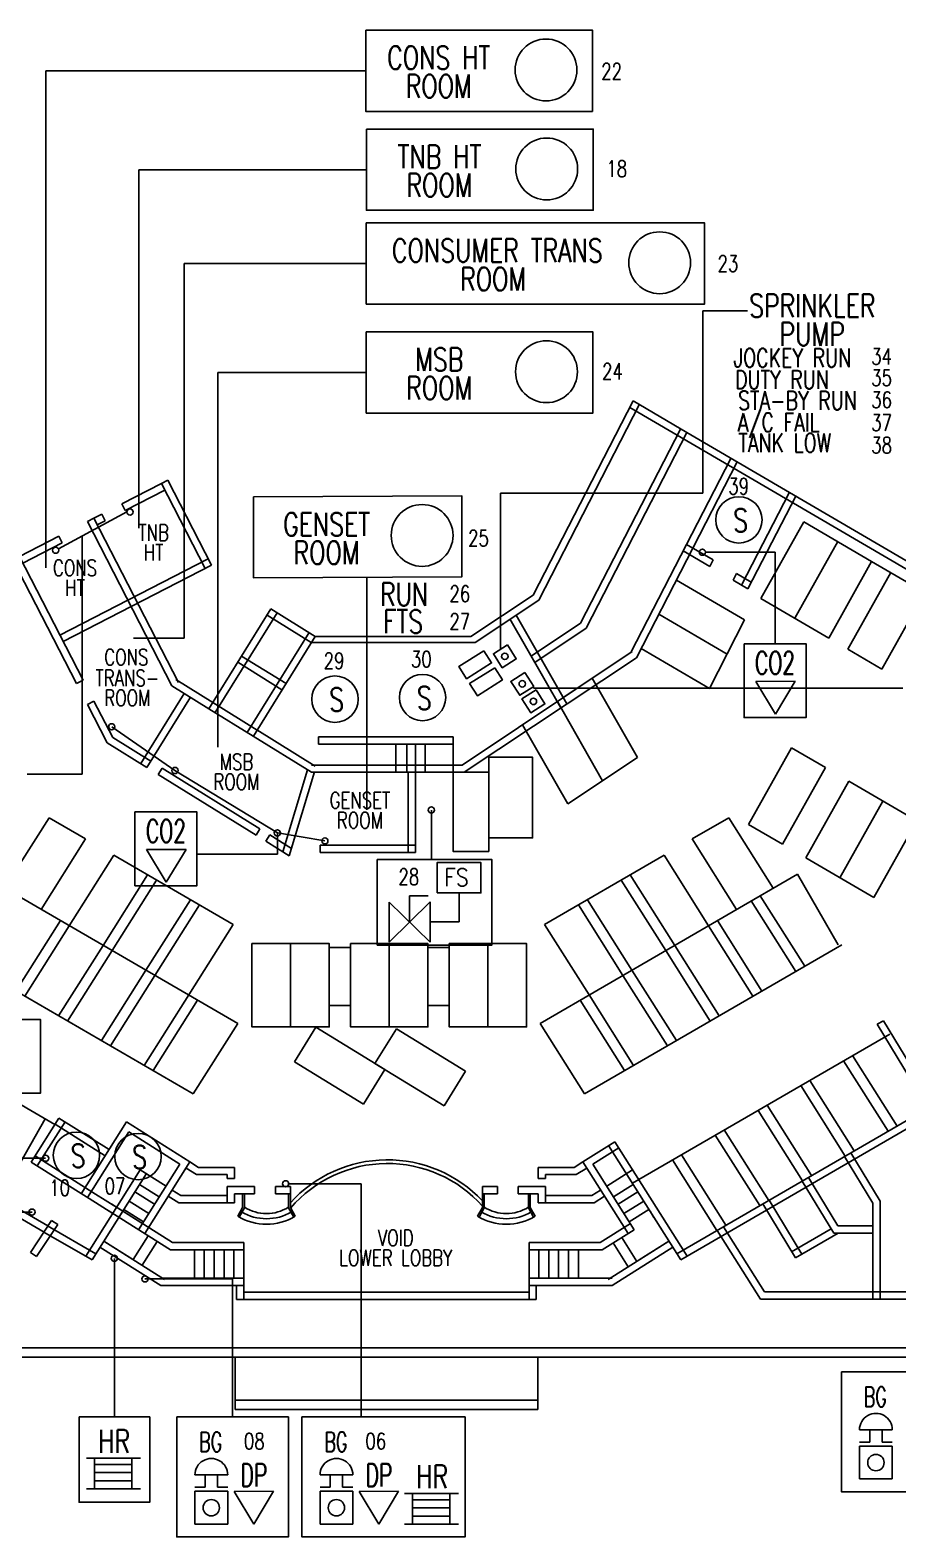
# Model space of a CAD drawing. Extents: x -2888 to 8486, y -2377 to 1555.
# Drawn here: x 6761.7 to 6845.8, y -5.1 to 141 of the extents above; entities that cross this region are included whole.
import ezdxf
from ezdxf.enums import TextEntityAlignment as Align

# ---------------------------------------------------------------- set-up
doc = ezdxf.new("R2010")
doc.units = 0
doc.layers.get('0').update_dxf_attribs({"linetype": 'CONTINUOUS'})
for name, color, linetype in [('FAPOINT', 1, 'CONTINUOUS'), ('FF_GRID_LINE', 8, 'CONTINUOUS'), ('MIMIC_SIZE', 7, 'CONTINUOUS'), ('TEXT', 8, 'CONTINUOUS')]:
    doc.layers.add(name, color=color, linetype=linetype)
doc.styles.add('BADAI', font='romans.shx', dxfattribs={"width": 0.65})
doc.styles.add('PLOT02__REVB$0$NARROW', font='SIMPLEX', dxfattribs={"width": 0.75})
doc.styles.add('ROMANS', font='ROMANS.SHX', dxfattribs={"width": 0.8})

msp = doc.modelspace()

# ---------------------------------------------------------------- linework, layer by layer
at = {"color": 1}
for p, q in [((6832.039, 77.848), (6835.857, 77.858)), ((6833.944, 74.672), (6832.039, 77.848)), ((6835.857, 77.858), (6833.944, 74.672)), ((6772.982, 61.535), (6776.8, 61.546)), ((6774.887, 58.359), (6772.982, 61.535)), ((6776.8, 61.546), (6774.887, 58.359)), ((6798.482, 57.058), (6800.281, 57.058)), ((6798.482, 54.496), (6798.482, 57.058)), ((6803.271, 54.505), (6803.271, 57.321)), ((6796.494, 52.541), (6800.481, 56.461)), ((6800.481, 52.541), (6796.494, 56.441)), ((6796.494, 56.441), (6796.494, 52.541)), ((6800.481, 56.461), (6800.481, 52.541)), ((6800.481, 54.505), (6803.271, 54.505)), ((6845.281, 5.239), (6842.099, 5.243)), ((6843.094, 5.242), (6843.092, 4.049)), ((6844.287, 5.24), (6844.285, 4.047)), ((6842.094, 0.471), (6842.098, 3.652)), ((6843.092, 4.049), (6842.098, 4.05)), ((6842.098, 3.652), (6845.279, 3.649)), ((6845.28, 4.046), (6844.285, 4.047)), ((6845.279, 3.649), (6845.276, 0.467)), ((6780.841, 0.86), (6777.659, 0.864)), ((6778.653, 0.863), (6778.652, -0.331)), ((6779.846, 0.861), (6779.845, -0.332)), ((6792.975, 0.86), (6789.794, 0.864)), ((6790.788, 0.863), (6790.787, -0.331)), ((6791.981, 0.861), (6791.98, -0.332)), ((6777.654, -3.909), (6777.658, -0.727)), ((6778.652, -0.331), (6777.658, -0.329)), ((6777.658, -0.727), (6780.839, -0.731)), ((6780.839, -0.333), (6779.845, -0.332)), ((6780.839, -0.731), (6780.836, -3.912)), ((6781.451, -0.732), (6785.269, -0.722)), ((6783.357, -3.909), (6781.451, -0.732)), ((6785.269, -0.722), (6783.357, -3.909)), ((6789.789, -3.909), (6789.792, -0.727)), ((6790.787, -0.331), (6789.792, -0.329)), ((6789.792, -0.727), (6792.974, -0.731)), ((6792.974, -0.333), (6791.98, -0.332)), ((6792.974, -0.731), (6792.97, -3.912)), ((6793.586, -0.732), (6797.404, -0.722)), ((6795.492, -3.909), (6793.586, -0.732)), ((6797.404, -0.722), (6795.492, -3.909))]:
    msp.add_line(p, q, dxfattribs=at)
for points in [[(6795.335, 60.554), (6806.45, 60.554), (6806.45, 52.27), (6795.335, 52.27)], [(6801.143, 57.321), (6801.143, 60.268), (6805.398, 60.268), (6805.398, 57.321)], [(6840.34, 10.872), (6856.16, 10.872), (6856.16, -0.769), (6840.34, -0.769)], [(6766.423, 6.492), (6773.281, 6.492), (6773.281, -1.792), (6766.423, -1.792)], [(6775.899, 6.492), (6786.726, 6.492), (6786.726, -5.148), (6775.899, -5.148)], [(6788.034, 6.492), (6803.855, 6.492), (6803.855, -5.148), (6788.034, -5.148)]]:
    msp.add_lwpolyline(points, close=True, dxfattribs=at)
at = {"color": 1, "linetype": 'BYBLOCK'}
for centre, radius in [((6811.703, 137.168), 3), ((6811.771, 127.566), 3), ((6822.724, 118.462), 3), ((6811.749, 107.892), 3), ((6830.409, 93.515), 2.25), ((6771.368, 94.283), 0.299), ((6799.69, 92.006), 3), ((6764.164, 90.576), 0.299), ((6826.864, 90.382), 0.299), ((6791.241, 76.123), 2.25), ((6799.735, 76.277), 2.25), ((6769.599, 73.446), 0.299), ((6775.726, 69.203), 0.299), ((6800.588, 65.364), 0.299), ((6785.654, 63.149), 0.299), ((6790.26, 62.372), 0.299), ((6766.172, 31.87), 2.25), ((6772.143, 31.749), 2.25), ((6763.188, 31.586), 0.299), ((6786.445, 29.108), 0.299), ((6761.869, 26.357), 0.299), ((6769.852, 21.874), 0.299), ((6772.811, 19.882), 0.299)]:
    msp.add_circle(centre, radius, dxfattribs=at)
at = {"color": 1}
for centre in [(6843.687, 2.06), (6779.247, -2.32), (6791.381, -2.32)]:
    msp.add_circle(centre, 0.795, dxfattribs=at)
for centre in [(6843.69, 5.241), (6779.25, 0.862), (6791.385, 0.862)]:
    msp.add_arc(centre, 1.591, 359.93967, 179.93967, dxfattribs=at)
at = {"layer": 'FAPOINT', "color": 1, "linetype": 'BYBLOCK'}
for p, q in [((6767.139, 2.485), (6772.397, 2.485)), ((6767.921, -0.485), (6767.921, 2.485)), ((6767.921, 1.876), (6771.546, 1.876)), ((6771.546, -0.485), (6771.546, 2.485)), ((6767.921, 1.11), (6771.546, 1.11)), ((6767.921, 0.281), (6771.546, 0.281)), ((6767.139, -0.485), (6772.397, -0.485)), ((6797.974, -0.943), (6803.232, -0.943)), ((6798.757, -3.913), (6798.757, -0.943)), ((6802.382, -3.913), (6802.382, -0.943)), ((6798.757, -1.552), (6802.382, -1.552)), ((6798.757, -2.318), (6802.382, -2.318)), ((6797.974, -3.913), (6803.232, -3.913)), ((6798.757, -3.147), (6802.382, -3.147))]:
    msp.add_line(p, q, dxfattribs=at)
at = {"layer": 'FF_GRID_LINE', "color": 1}
for p, q in [((6845.276, 0.467), (6842.094, 0.471)), ((6780.836, -3.912), (6777.654, -3.909)), ((6792.97, -3.912), (6789.789, -3.909))]:
    msp.add_line(p, q, dxfattribs=at)
at = {"layer": 'MIMIC_SIZE', "color": 1}
for p, q in [((6763.191, 137.091), (6763.191, 88.853)), ((6763.191, 137.091), (6794.227, 137.091)), ((6772.216, 127.49), (6772.216, 92.719)), ((6772.216, 127.49), (6794.295, 127.49)), ((6776.623, 82.037), (6776.623, 118.385)), ((6776.623, 118.385), (6794.274, 118.385)), ((6826.894, 96.098), (6826.894, 113.787)), ((6826.894, 113.787), (6831.247, 113.787)), ((6779.877, 71.468), (6779.877, 107.816)), ((6779.877, 107.816), (6794.274, 107.816)), ((6807.281, 80.954), (6807.281, 96.098)), ((6807.281, 96.098), (6826.894, 96.098)), ((6771.069, 94.283), (6764.427, 90.717)), ((6766.736, 91.957), (6766.736, 68.854)), ((6827.163, 90.382), (6833.91, 90.382)), ((6833.91, 81.496), (6833.91, 90.382)), ((6794.345, 65.378), (6794.345, 87.887)), ((6776.623, 82.037), (6771.711, 82.037)), ((6846.302, 77.18), (6810.501, 77.18)), ((6775.726, 69.203), (6769.599, 73.446)), ((6766.736, 68.854), (6761.399, 68.854)), ((6785.654, 63.149), (6775.726, 69.203)), ((6800.588, 65.364), (6800.588, 60.554)), ((6790.26, 62.372), (6785.654, 63.149)), ((6785.654, 63.149), (6785.654, 61.086)), ((6785.654, 61.086), (6777.858, 61.086)), ((6763.188, 31.586), (6759.67, 31.586)), ((6786.744, 29.108), (6793.774, 29.108)), ((6793.774, 29.108), (6793.774, 6.492)), ((6761.869, 26.357), (6755.22, 26.357)), ((6769.852, 21.874), (6769.852, 6.492)), ((6772.811, 19.882), (6781.313, 19.882)), ((6781.313, 19.939), (6781.313, 6.492))]:
    msp.add_line(p, q, dxfattribs=at)
at = {"layer": 'MIMIC_SIZE', "color": 0}
for p, q in [((6820.142, 105.057), (6810.449, 86.223)), ((6820.771, 104.734), (6810.995, 85.736)), ((6874.09, 72.662), (6819.817, 104.427)), ((6825.361, 102.003), (6820.142, 105.057)), ((6824.731, 102.327), (6815.039, 83.492)), ((6825.361, 102.003), (6815.584, 83.005)), ((6874.448, 73.273), (6825.361, 102.003)), ((6829.612, 99.47), (6819.92, 80.636)), ((6830.241, 99.146), (6820.465, 80.149)), ((6770.581, 95.066), (6774.406, 97.034)), ((6774.406, 97.034), (6775.035, 97.358)), ((6778.648, 88.791), (6774.406, 97.034)), ((6779.277, 89.115), (6775.035, 97.358)), ((6770.581, 95.066), (6770.905, 94.437)), ((6774.73, 96.405), (6770.905, 94.437)), ((6835.282, 96.152), (6830.67, 87.189)), ((6835.911, 95.828), (6831.282, 86.831)), ((6767.239, 93.346), (6767.868, 93.67)), ((6767.868, 93.67), (6768.64, 94.067)), ((6776.066, 77.741), (6767.868, 93.67)), ((6768.64, 94.067), (6768.963, 93.437)), ((6775.436, 77.417), (6767.239, 93.346)), ((6768.963, 93.437), (6768.192, 93.04)), ((6832.532, 85.901), (6836.698, 93.339)), ((6843.278, 89.488), (6836.698, 93.339)), ((6760.648, 89.954), (6764.472, 91.922)), ((6764.796, 91.293), (6760.971, 89.324)), ((6764.472, 91.922), (6764.796, 91.293)), ((6827.898, 89.631), (6825.324, 91.138)), ((6835.822, 83.976), (6839.988, 91.413)), ((6766.181, 77.654), (6760.018, 89.63)), ((6766.811, 77.978), (6760.648, 89.954)), ((6764.566, 82.34), (6778.953, 89.744)), ((6827.573, 89.001), (6825, 90.507)), ((6827.898, 89.631), (6827.573, 89.001)), ((6839.112, 82.05), (6843.278, 89.488)), ((6848.433, 86.471), (6843.278, 89.488)), ((6764.89, 81.711), (6779.277, 89.115)), ((6830.164, 88.305), (6829.84, 87.674)), ((6831.606, 87.461), (6830.164, 88.305)), ((6840.978, 80.958), (6845.143, 88.396)), ((6830.965, 83.808), (6824.343, 87.684)), ((6831.282, 86.831), (6829.84, 87.674)), ((6844.268, 79.033), (6848.433, 86.471)), ((6785.023, 84.886), (6779.014, 75.198)), ((6789.335, 82.211), (6785.023, 84.886)), ((6810.449, 86.223), (6804.427, 82.211)), ((6810.995, 85.736), (6804.82, 81.622)), ((6839.112, 82.05), (6832.532, 85.901)), ((6785.624, 84.513), (6779.615, 74.825)), ((6788.942, 81.622), (6784.65, 84.284)), ((6808.195, 83.929), (6813.139, 75.268)), ((6808.81, 84.28), (6813.73, 75.661)), ((6815.039, 83.492), (6810.261, 80.309)), ((6829.254, 80.482), (6822.631, 84.358)), ((6830.965, 83.808), (6827.542, 77.156)), ((6788.733, 82.584), (6782.724, 72.897)), ((6789.335, 82.211), (6783.326, 72.524)), ((6804.427, 82.211), (6789.335, 82.211)), ((6815.584, 83.005), (6810.613, 79.693)), ((6804.82, 81.622), (6788.942, 81.622)), ((6820.073, 80.738), (6803.559, 69.735)), ((6819.92, 80.636), (6813.378, 76.277)), ((6827.542, 77.156), (6820.92, 81.032)), ((6844.268, 79.033), (6840.978, 80.958)), ((6786.1, 77.04), (6781.808, 79.702)), ((6786.493, 77.629), (6782.181, 80.304)), ((6820.465, 80.149), (6803.773, 69.027)), ((6766.181, 77.654), (6766.811, 77.978)), ((6779.387, 75.8), (6775.81, 78.019)), ((6816.183, 78.146), (6820.572, 70.458)), ((6776.624, 76.681), (6772.402, 69.874)), ((6777.225, 76.308), (6773.003, 69.501)), ((6779.014, 75.198), (6775.436, 77.417)), ((6767.238, 75.602), (6767.867, 75.926)), ((6769.146, 71.894), (6767.238, 75.602)), ((6769.686, 72.392), (6767.867, 75.926)), ((6783.306, 72.536), (6779.014, 75.198)), ((6783.699, 73.125), (6779.387, 75.8)), ((6812.804, 75.895), (6817.193, 68.207)), ((6783.679, 73.137), (6789.335, 69.629)), ((6809.425, 73.644), (6813.814, 65.956)), ((6769.146, 71.894), (6773.003, 69.501)), ((6769.686, 72.392), (6773.376, 70.103)), ((6783.306, 72.536), (6788.962, 69.027)), ((6789.628, 72.472), (6802.699, 72.472)), ((6789.628, 72.472), (6789.628, 71.764)), ((6789.628, 71.764), (6802.699, 71.764)), ((6797.15, 71.764), (6797.15, 69.027)), ((6798.196, 71.764), (6798.196, 69.027)), ((6799.041, 71.764), (6799.041, 69.027)), ((6799.987, 71.764), (6799.987, 69.027)), ((6802.699, 72.472), (6802.699, 69.027)), ((6820.572, 70.458), (6813.814, 65.956)), ((6831.351, 63.967), (6835.516, 71.405)), ((6838.806, 69.479), (6835.516, 71.405)), ((6774.471, 69.423), (6774.098, 68.822)), ((6774.098, 68.822), (6783.598, 62.929)), ((6774.471, 69.423), (6783.971, 63.531)), ((6788.582, 69.263), (6786.188, 61.322)), ((6789.26, 69.059), (6786.811, 60.936)), ((6788.962, 69.735), (6803.559, 69.735)), ((6788.962, 69.027), (6803.773, 69.027)), ((6798.333, 69.027), (6798.333, 61.26)), ((6799.041, 69.027), (6799.041, 61.26)), ((6834.641, 62.042), (6838.806, 69.479)), ((6836.897, 60.721), (6841.063, 68.159)), ((6847.643, 64.307), (6841.063, 68.159)), ((6840.187, 58.795), (6844.353, 66.233)), ((6759.21, 57.777), (6763.522, 64.615)), ((6763.522, 64.615), (6767.067, 62.559)), ((6829.417, 64.615), (6825.872, 62.559)), ((6833.73, 57.777), (6829.417, 64.615)), ((6783.971, 63.531), (6783.598, 62.929)), ((6784.909, 62.949), (6784.536, 62.347)), ((6784.909, 62.949), (6787.022, 61.638)), ((6834.641, 62.042), (6831.351, 63.967)), ((6843.477, 56.87), (6847.643, 64.307)), ((6762.755, 55.721), (6767.067, 62.559)), ((6784.536, 62.347), (6786.811, 60.936)), ((6799.041, 61.968), (6789.807, 61.968)), ((6789.807, 61.26), (6789.807, 61.968)), ((6830.185, 55.721), (6825.872, 62.559)), ((6765.483, 54.138), (6769.795, 60.976)), ((6769.795, 60.976), (6781.367, 54.264)), ((6799.041, 61.26), (6789.807, 61.26)), ((6823.144, 60.976), (6811.572, 54.264)), ((6827.456, 54.138), (6823.144, 60.976)), ((6843.477, 56.87), (6836.897, 60.721)), ((6756.864, 59.138), (6781.816, 44.664)), ((6768.759, 52.237), (6773.072, 59.076)), ((6769.631, 51.732), (6773.943, 58.57)), ((6836.076, 59.138), (6811.124, 44.664)), ((6823.309, 51.732), (6818.996, 58.57)), ((6824.18, 52.237), (6819.868, 59.076)), ((6836.076, 59.138), (6840.042, 52.299)), ((6836.788, 50.211), (6832.476, 57.049)), ((6772.907, 49.831), (6777.22, 56.67)), ((6773.779, 49.326), (6778.091, 56.164)), ((6819.161, 49.326), (6814.848, 56.164)), ((6820.032, 49.831), (6815.72, 56.67)), ((6835.917, 49.705), (6831.604, 56.544)), ((6760.299, 47.805), (6764.612, 54.643)), ((6761.171, 47.299), (6765.483, 54.138)), ((6777.055, 47.426), (6781.367, 54.264)), ((6815.884, 47.426), (6811.572, 54.264)), ((6831.769, 47.299), (6827.456, 54.138)), ((6832.64, 47.805), (6828.328, 54.643)), ((6752.551, 52.299), (6777.503, 37.826)), ((6764.447, 45.399), (6768.759, 52.237)), ((6765.319, 44.894), (6769.631, 51.732)), ((6790.684, 52.034), (6792.751, 52.034)), ((6800.248, 52.034), (6802.315, 52.034)), ((6840.388, 52.299), (6815.436, 37.826)), ((6827.621, 44.894), (6823.309, 51.732)), ((6828.492, 45.399), (6824.18, 52.237)), ((6768.595, 42.993), (6772.907, 49.831)), ((6824.344, 42.993), (6820.032, 49.831)), ((6769.466, 42.488), (6773.779, 49.326)), ((6823.473, 42.488), (6819.161, 49.326)), ((6772.743, 40.587), (6777.055, 47.426)), ((6773.614, 40.082), (6777.927, 46.92)), ((6819.325, 40.082), (6815.013, 46.92)), ((6820.197, 40.587), (6815.884, 47.426)), ((6764.082, 34.863), (6743.836, 46.607)), ((6790.684, 46.399), (6792.751, 46.399)), ((6800.248, 46.399), (6802.315, 46.399)), ((6781.816, 44.664), (6777.503, 37.826)), ((6787.316, 40.94), (6789.387, 44.307)), ((6796.09, 40.185), (6789.387, 44.307)), ((6795.12, 40.782), (6797.192, 44.149)), ((6803.895, 40.027), (6797.192, 44.149)), ((6811.124, 44.664), (6815.436, 37.826)), ((6843.812, 44.579), (6844.43, 44.926)), ((6853.407, 28.704), (6843.812, 44.579)), ((6854.115, 28.902), (6844.43, 44.926)), ((6845.031, 43.634), (6820.08, 29.161)), ((6787.316, 40.94), (6794.019, 36.817)), ((6844.872, 34.202), (6840.56, 41.041)), ((6845.744, 34.708), (6841.431, 41.546)), ((6763.056, 24.408), (6736.376, 39.884)), ((6763.411, 25.02), (6736.911, 40.392)), ((6794.019, 36.817), (6796.09, 40.185)), ((6795.12, 40.782), (6801.823, 36.659)), ((6801.823, 36.659), (6803.895, 40.027)), ((6840.725, 31.796), (6836.412, 38.635)), ((6841.596, 32.302), (6837.284, 39.14)), ((6849.344, 36.796), (6824.392, 22.323)), ((6837.448, 29.896), (6833.136, 36.734)), ((6759.264, 28.562), (6763.125, 35.418)), ((6761.779, 31.211), (6764.476, 35.488)), ((6762.378, 30.834), (6765.075, 35.11)), ((6769.334, 32.424), (6764.476, 35.488)), ((6766.638, 28.147), (6771.028, 35.11)), ((6777.182, 31.229), (6771.028, 35.11)), ((6849.71, 36.19), (6824.77, 21.724)), ((6836.577, 29.39), (6832.264, 36.229)), ((6768.957, 31.825), (6764.098, 34.889)), ((6767.236, 27.77), (6771.25, 34.134)), ((6776.206, 31.008), (6771.25, 34.134)), ((6832.429, 26.984), (6828.117, 33.823)), ((6833.3, 27.49), (6828.988, 34.328)), ((6815.272, 31.229), (6818.377, 33.188)), ((6816.248, 31.008), (6818.755, 32.589)), ((6824.77, 21.724), (6817.778, 32.81)), ((6825.382, 22.079), (6818.377, 33.188)), ((6767.397, 27.669), (6761.779, 31.211)), ((6767.775, 28.267), (6762.157, 31.81)), ((6772.196, 24.649), (6776.206, 31.008)), ((6772.795, 24.272), (6777.182, 31.229)), ((6777.182, 31.229), (6778.022, 30.7)), ((6778.022, 30.7), (6781.506, 30.7)), ((6781.506, 30.7), (6781.506, 29.617)), ((6814.433, 30.7), (6810.948, 30.7)), ((6810.948, 30.7), (6810.948, 29.617)), ((6815.272, 31.229), (6814.433, 30.7)), ((6819.66, 24.272), (6815.272, 31.229)), ((6820.258, 24.649), (6816.248, 31.008)), ((6828.281, 24.579), (6823.969, 31.417)), ((6829.152, 25.084), (6824.84, 31.922)), ((6843.398, 27.215), (6840.653, 31.755)), ((6844.105, 27.412), (6841.266, 32.11)), ((6767.072, 22.079), (6772.362, 30.468)), ((6767.684, 21.724), (6772.961, 30.09)), ((6774.869, 28.887), (6772.362, 30.468)), ((6776.805, 30.631), (6777.817, 29.992)), ((6777.817, 29.992), (6780.798, 29.992)), ((6780.798, 29.992), (6780.798, 29.617)), ((6780.798, 29.617), (6781.506, 29.617)), ((6811.656, 29.617), (6810.948, 29.617)), ((6814.637, 29.992), (6811.656, 29.992)), ((6811.656, 29.992), (6811.656, 29.617)), ((6815.649, 30.631), (6814.637, 29.992)), ((6817.586, 28.887), (6820.092, 30.468)), ((6839.604, 24.325), (6836.551, 29.376)), ((6840.003, 25.033), (6837.163, 29.731)), ((6770.663, 26.446), (6767.775, 28.267)), ((6773.755, 27.122), (6771.847, 28.325)), ((6774.201, 27.829), (6772.293, 29.032)), ((6775.078, 27.892), (6776.09, 27.253)), ((6775.455, 28.49), (6776.294, 27.961)), ((6776.294, 27.961), (6780.798, 27.961)), ((6780.798, 28.828), (6780.798, 27.253)), ((6780.798, 28.828), (6783.448, 28.828)), ((6781.506, 28.12), (6781.506, 27.253)), ((6781.506, 28.12), (6783.448, 28.12)), ((6782.288, 28.12), (6782.288, 26.804)), ((6782.465, 28.12), (6782.465, 26.758)), ((6783.448, 28.828), (6783.448, 28.12)), ((6786.913, 28.828), (6785.467, 28.828)), ((6785.467, 28.828), (6785.467, 28.12)), ((6786.913, 28.12), (6785.467, 28.12)), ((6786.736, 28.12), (6786.736, 26.758)), ((6786.913, 28.828), (6786.913, 27.253)), ((6786.913, 28.12), (6786.913, 26.804)), ((6805.541, 28.828), (6805.541, 27.253)), ((6805.541, 28.828), (6806.987, 28.828)), ((6805.541, 28.12), (6806.987, 28.12)), ((6805.541, 28.12), (6805.541, 26.804)), ((6805.718, 28.12), (6805.718, 26.758)), ((6806.987, 28.828), (6806.987, 28.12)), ((6811.656, 28.828), (6809.006, 28.828)), ((6809.006, 28.828), (6809.006, 28.12)), ((6810.948, 28.12), (6809.006, 28.12)), ((6809.99, 28.12), (6809.99, 26.758)), ((6810.167, 28.12), (6810.167, 26.804)), ((6810.948, 28.12), (6810.948, 27.253)), ((6811.656, 28.828), (6811.656, 27.253)), ((6816.16, 27.961), (6811.656, 27.961)), ((6816.999, 28.49), (6816.16, 27.961)), ((6817.377, 27.892), (6816.365, 27.253)), ((6818.253, 27.829), (6820.161, 29.032)), ((6818.699, 27.122), (6820.607, 28.325)), ((6769.686, 26.225), (6767.397, 27.669)), ((6775.294, 22.695), (6769.233, 26.517)), ((6775.499, 23.403), (6769.611, 27.116)), ((6772.499, 25.295), (6769.611, 27.116)), ((6769.686, 26.225), (6770.064, 26.824)), ((6770.285, 25.847), (6770.663, 26.446)), ((6772.68, 25.416), (6770.772, 26.619)), ((6773.19, 26.225), (6771.282, 27.428)), ((6776.09, 27.253), (6781.506, 27.253)), ((6782.288, 26.804), (6781.81, 25.95)), ((6782.465, 26.758), (6781.965, 25.864)), ((6786.736, 26.758), (6787.236, 25.864)), ((6786.913, 26.804), (6787.39, 25.95)), ((6805.541, 26.804), (6805.064, 25.95)), ((6805.718, 26.758), (6805.218, 25.864)), ((6809.99, 26.758), (6810.49, 25.864)), ((6810.167, 26.804), (6810.644, 25.95)), ((6816.365, 27.253), (6810.948, 27.253)), ((6819.265, 26.225), (6821.173, 27.428)), ((6819.775, 25.416), (6821.682, 26.619)), ((6822.169, 25.847), (6821.792, 26.446)), ((6822.768, 26.225), (6822.39, 26.824)), ((6835.881, 21.913), (6832.715, 27.15)), ((6836.493, 22.268), (6833.327, 27.506)), ((6843.398, 17.92), (6843.398, 27.215)), ((6844.105, 17.92), (6844.105, 27.412)), ((6761.723, 22.443), (6763.764, 25.558)), ((6762.315, 22.055), (6764.356, 25.17)), ((6763.378, 25.04), (6768.062, 22.323)), ((6763.764, 25.558), (6764.356, 25.17)), ((6816.955, 23.403), (6819.881, 25.248)), ((6832.875, 18.627), (6828.897, 24.936)), ((6843.398, 25.033), (6840.003, 25.033)), ((6763.023, 24.427), (6767.684, 21.724)), ((6774.72, 19.829), (6768.832, 23.543)), ((6771.719, 21.721), (6768.832, 23.543)), ((6773.122, 24.065), (6771.666, 21.755)), ((6774.006, 23.508), (6772.55, 21.198)), ((6782.399, 23.403), (6775.499, 23.403)), ((6782.399, 19.231), (6782.399, 23.403)), ((6810.055, 19.231), (6810.055, 23.403)), ((6810.055, 23.403), (6816.955, 23.403)), ((6817.16, 22.695), (6820.258, 24.649)), ((6817.734, 19.829), (6823.623, 23.543)), ((6819.059, 23.893), (6820.515, 21.583)), ((6820.735, 21.721), (6823.623, 23.543)), ((6832.485, 17.92), (6828.284, 24.58)), ((6839.351, 24.744), (6835.514, 22.519)), ((6840.04, 24.325), (6835.881, 21.913)), ((6843.398, 24.325), (6839.604, 24.325)), ((6761.723, 22.443), (6762.315, 22.055)), ((6774.342, 19.231), (6768.454, 22.944)), ((6782.399, 22.695), (6775.294, 22.695)), ((6777.611, 22.695), (6777.611, 19.939)), ((6778.57, 22.695), (6778.57, 19.939)), ((6779.528, 22.695), (6779.528, 19.939)), ((6780.487, 22.695), (6780.487, 19.939)), ((6781.445, 22.695), (6781.445, 19.939)), ((6810.055, 22.695), (6817.16, 22.695)), ((6811.009, 22.695), (6811.009, 19.939)), ((6811.968, 22.695), (6811.968, 19.939)), ((6812.926, 22.695), (6812.926, 19.939)), ((6813.884, 22.695), (6813.884, 19.939)), ((6814.843, 22.695), (6814.843, 19.939)), ((6818.112, 19.231), (6824, 22.944)), ((6818.222, 23.365), (6819.679, 21.056)), ((6774.342, 19.939), (6782.399, 19.939)), ((6774.342, 19.231), (6782.399, 19.231)), ((6781.691, 19.231), (6781.691, 17.876)), ((6782.399, 19.231), (6782.399, 17.876)), ((6818.112, 19.939), (6810.055, 19.939)), ((6818.112, 19.231), (6810.055, 19.231)), ((6810.055, 17.876), (6810.055, 19.231)), ((6810.763, 17.876), (6810.763, 19.231)), ((6781.691, 17.876), (6810.763, 17.876)), ((6782.399, 18.583), (6810.055, 18.583)), ((6832.485, 17.92), (6852.5, 17.92)), ((6832.875, 18.627), (6851.792, 18.627)), ((6871.755, 13.175), (6724.914, 13.175)), ((6735.829, 12.29), (6871.755, 12.29)), ((6781.575, 12.29), (6781.575, 7.214)), ((6810.903, 12.29), (6810.903, 7.214)), ((6810.903, 8.099), (6781.575, 8.099)), ((6781.575, 7.214), (6810.903, 7.214))]:
    msp.add_line(p, q, dxfattribs=at)
for points in [[(6794.227, 141.031), (6816.209, 141.031), (6816.209, 133.152), (6794.227, 133.152)], [(6794.295, 131.429), (6816.276, 131.429), (6816.276, 123.55), (6794.295, 123.55)], [(6794.274, 122.325), (6827.076, 122.325), (6827.076, 114.446), (6794.274, 114.446)], [(6794.274, 111.756), (6816.255, 111.756), (6816.255, 103.876), (6794.274, 103.876)], [(6783.355, 95.766), (6803.526, 95.855), (6803.526, 87.976), (6783.355, 87.887)], [(6806.145, 62.663), (6810.404, 62.663), (6810.404, 70.48), (6806.145, 70.48)], [(6802.699, 69.027), (6806.145, 69.027), (6806.145, 61.347), (6802.699, 61.347)], [(6783.188, 52.41), (6786.936, 52.41), (6786.936, 44.323), (6783.188, 44.323)], [(6786.936, 52.41), (6790.684, 52.41), (6790.684, 44.323), (6786.936, 44.323)], [(6792.751, 52.41), (6796.5, 52.41), (6796.5, 44.323), (6792.751, 44.323)], [(6796.5, 52.41), (6800.248, 52.41), (6800.248, 44.323), (6796.5, 44.323)], [(6802.315, 52.41), (6806.063, 52.41), (6806.063, 44.323), (6802.315, 44.323)], [(6806.063, 52.41), (6809.812, 52.41), (6809.812, 44.323), (6806.063, 44.323)]]:
    msp.add_lwpolyline(points, close=True, dxfattribs=at)
at = {"layer": 'MIMIC_SIZE', "color": 1}
for points in [[(6805.678, 80.823), (6806.424, 79.646), (6803.996, 78.106), (6803.25, 79.284)], [(6807.962, 81.386), (6808.82, 80.034), (6807.457, 79.17), (6806.6, 80.522)], [(6830.905, 81.496), (6836.915, 81.496), (6836.915, 74.332), (6830.905, 74.332)], [(6806.728, 79.167), (6807.475, 77.99), (6805.047, 76.45), (6804.3, 77.627)], [(6809.655, 78.718), (6810.512, 77.366), (6809.149, 76.501), (6808.292, 77.853)], [(6810.735, 77.015), (6811.592, 75.663), (6810.229, 74.798), (6809.372, 76.15)], [(6771.848, 65.184), (6777.858, 65.184), (6777.858, 58.019), (6771.848, 58.019)], [(6756.666, 45.056), (6762.675, 45.056), (6762.675, 37.891), (6756.666, 37.891)]]:
    msp.add_lwpolyline(points, close=True, dxfattribs=at)
for centre in [(6807.71, 80.278), (6809.402, 77.609), (6810.482, 75.906)]:
    msp.add_circle(centre, 0.31, dxfattribs=at)
at = {"layer": 'MIMIC_SIZE', "color": 0}
for centre, radius, start, end in [((6796.324, 18.747), 12.685, 43.39404, 137.88993), ((6796.324, 18.747), 12.331, 41.62566, 139.53019), ((6784.6, 30.414), 4.701, 238.94575, 301.05425), ((6784.6, 30.21), 3.993, 237.66451, 302.33549), ((6807.854, 30.414), 4.701, 238.94575, 301.05425), ((6807.854, 30.21), 3.993, 237.66451, 302.33549), ((6784.6, 30.584), 5.409, 238.94575, 301.05425), ((6807.854, 30.584), 5.409, 238.94575, 301.05425)]:
    msp.add_arc(centre, radius, start, end, dxfattribs=at)

# ---------------------------------------------------------------- texts
at = {"color": 0, "linetype": 'BYBLOCK', "style": 'PLOT02__REVB$0$NARROW', "width": 0.75}
for s, height, p in [('CONS HT', 2.2387, (6801.307, 137.238)), ('ROOM', 2.2387, (6801.307, 134.475)), ('TNB HT', 2.2387, (6801.375, 127.636)), ('ROOM', 2.2387, (6801.375, 124.874)), ('CONSUMER TRANS', 2.23866, (6806.984, 118.532)), ('ROOM', 2.2387, (6806.584, 115.769)), ('SPRINKLER', 2.2387, (6837.526, 113.178)), ('PUMP', 2.2387, (6837.526, 110.416)), ('MSB', 2.2387, (6801.354, 107.963)), ('JOCKEY RUN', 1.7909, (6835.592, 108.348)), ('ROOM', 2.2387, (6801.354, 105.2)), ('DUTY RUN', 1.7909, (6834.576, 106.233)), ('STA-BY RUN', 1.7909, (6836.085, 104.201)), ('A/C FAIL', 1.7909, (6834.265, 102.086)), ('TANK LOW', 1.7909, (6834.84, 100.096)), ('GENSET', 2.2387, (6790.435, 91.973)), ('TNB', 1.5671, (6773.657, 91.495)), ('HT', 1.5671, (6773.657, 89.561)), ('ROOM', 2.2387, (6790.435, 89.21)), ('CONS', 1.5671, (6766.036, 88.074)), ('HT', 1.5671, (6766.036, 86.14)), ('RUN', 2.2387, (6797.951, 85.182)), ('FTS', 2.2387, (6797.847, 82.539)), ('CONS', 1.5671, (6771.013, 79.417)), ('TRANS-', 1.5671, (6771.117, 77.395)), ('ROOM', 1.5671, (6771.117, 75.462)), ('MSB', 1.5671, (6781.692, 69.257)), ('ROOM', 1.5671, (6781.692, 67.323)), ('GENSET', 1.5671, (6793.666, 65.525)), ('ROOM', 1.5671, (6793.666, 63.591)), ('VOID', 1.5671, (6797.139, 23.071)), ('LOWER LOBBY', 1.56706, (6797.139, 21.137))]:
    msp.add_text(s, height=height, dxfattribs=at).set_placement(p, align=Align.CENTER)
for s, p in [('22', (6817.058, 136.257)), ('18', (6817.555, 126.802)), ('23', (6828.337, 117.596)), ('34', (6843.235, 108.586)), ('24', (6817.141, 107.145)), ('35', (6843.235, 106.513)), ('36', (6843.235, 104.388)), ('37', (6843.235, 102.159)), ('38', (6843.235, 99.981)), ('39', (6829.377, 95.992)), ('25', (6804.15, 90.962)), ('26', (6802.336, 85.571)), ('27', (6802.336, 82.875)), ('29', (6790.144, 79.06)), ('30', (6798.604, 79.226)), ('28', (6797.392, 58.114)), ('10', (6763.537, 27.922)), ('07', (6768.903, 28.104)), ('08', (6782.41, 3.359)), ('06', (6794.187, 3.359))]:
    msp.add_text(s, height=1.5671, dxfattribs=at).set_placement(p)
at = {"color": 1, "linetype": 'BYBLOCK', "style": 'PLOT02__REVB$0$NARROW', "width": 0.75}
for s, height, p in [('S', 2.255, (6829.85, 92.346)), ('S', 2.255, (6790.682, 74.953)), ('S', 2.255, (6799.177, 75.107)), ('S', 2.255, (6765.613, 30.7)), ('S', 2.255, (6771.584, 30.58)), ('HR', 2.2387, (6768.288, 3.012)), ('HR', 2.2387, (6799.124, -0.416))]:
    msp.add_text(s, height=height, dxfattribs=at).set_placement(p)
at = {"color": 1, "style": 'ROMANS', "width": 0.85}
msp.add_text('FS', height=1.6959, dxfattribs=at).set_placement((6801.849, 57.988))
at = {"layer": 'TEXT', "color": 1, "style": 'BADAI', "width": 0.65}
for s, height, p in [('CO2', 2.2157, (6831.961, 78.538)), ('CO2', 2.2157, (6772.904, 62.225)), ('BG', 1.9203, (6842.503, 7.483)), ('BG', 1.9203, (6778.062, 3.104)), ('BG', 1.9203, (6790.197, 3.104)), ('DP', 2.2157, (6782.084, -0.264)), ('DP', 2.2157, (6794.219, -0.264))]:
    msp.add_text(s, height=height, dxfattribs=at).set_placement(p)

doc.saveas('drawing.dxf')
